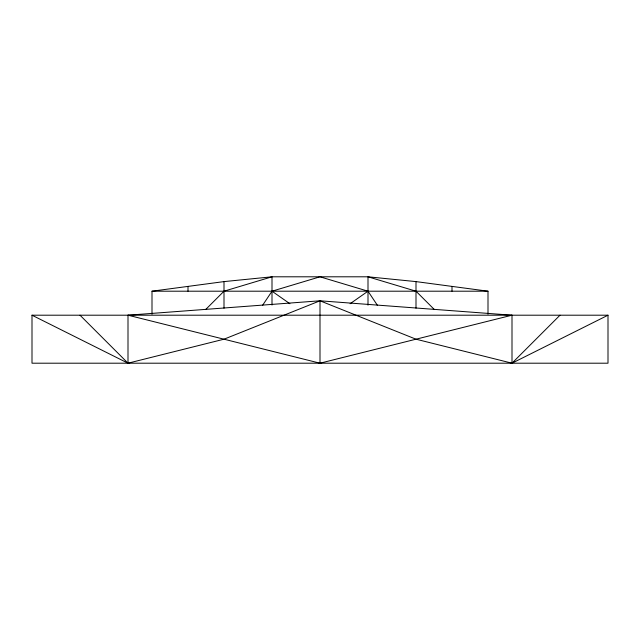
<?xml version="1.0" encoding="UTF-8"?>
<svg xmlns="http://www.w3.org/2000/svg" width="640" height="640" viewBox="0 0 640 640"><rect width="100%" height="100%" fill="white"/><g stroke="black" fill="none" stroke-linecap="round" stroke-linejoin="round"><path stroke-width="0.96" d="M262.624 305.272L272 291.2L320 276.8L368 291.2L377.376 305.272M205.648 309.552L224 291.2L272 276.8L368 276.8L416 281.6L488 291.2L488 314.2M560 315.2L512 363.2L416 339.2L320 300.8L128 315.2L128 363.2L224 339.2L320 300.8L512 315.2L512 363.2L608 315.2L608 363.2L32 363.2L32 315.2L608 315.2M350.104 303.728L368 291.2M128 315.2L320 363.2L512 315.2M152 314.2L152 291.2L224 281.6L272 276.8L272 305.032M152 291.2L488 291.2M32 315.2L128 363.2L80 315.2M272 291.2L289.896 303.728M434.352 309.552L416 291.2L368 276.8L368 305.16M452 286.4L452 291.2M416 281.6L416 308.2M320 300.8L320 363.2M224 281.6L224 308.2M188 286.4L188 291.2"/></g></svg>
